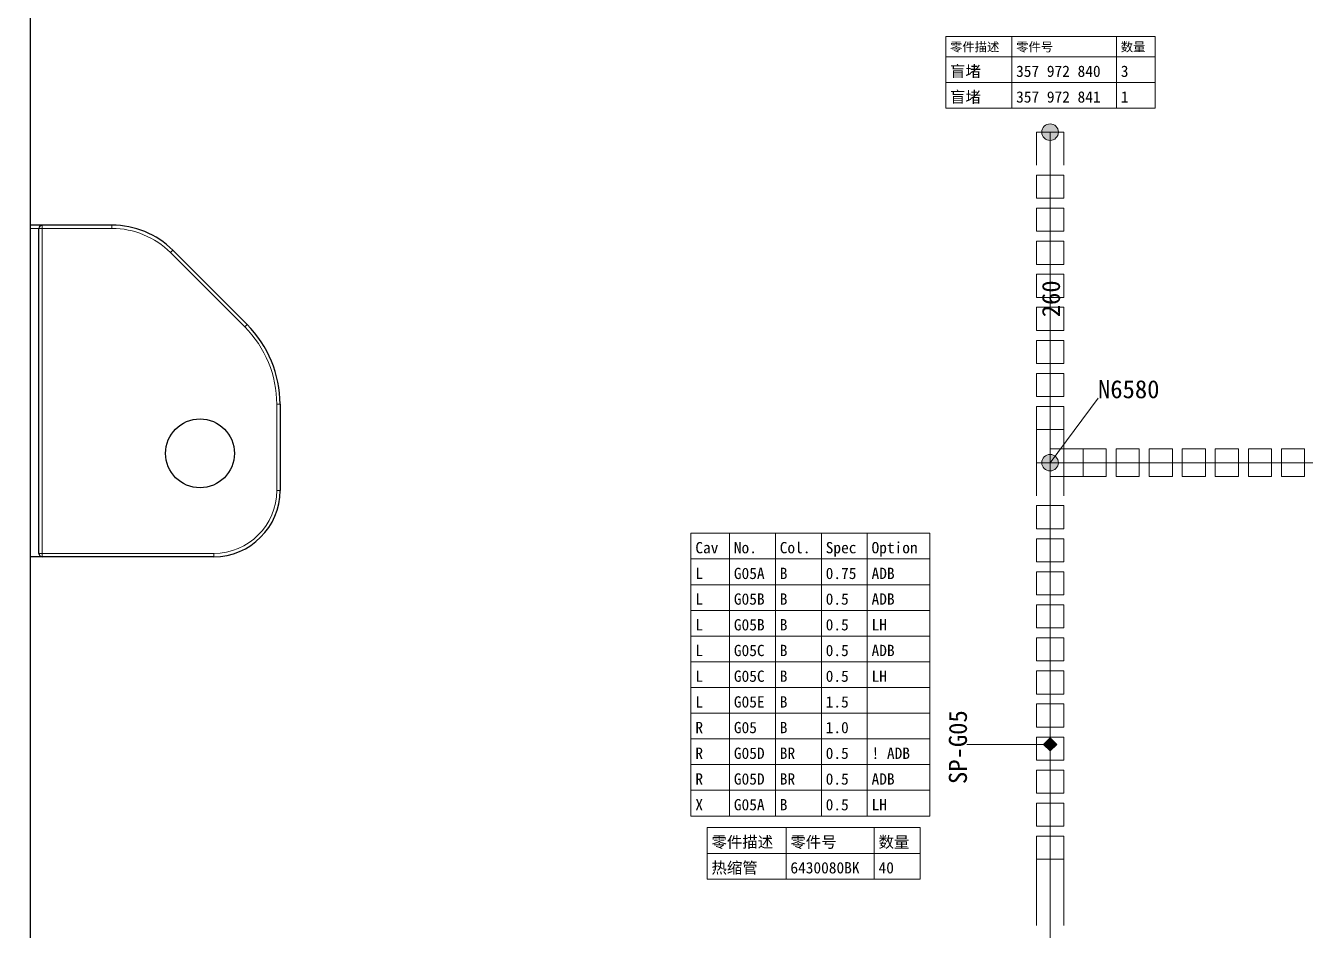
# Model space of a CAD drawing. Header units: millimetres. Extents: x 6 to 3615, y -854 to 0.
# Drawn here: x 1524.6 to 1718.2, y -480.9 to -344.1 of the extents above; entities that cross this region are included whole.
import ezdxf

# ---------------------------------------------------------------- set-up
doc = ezdxf.new("R2010")
doc.units = ezdxf.units.MM
doc.styles.add('4eff5b8b_Style', font='simfang.ttf')

msp = doc.modelspace()

# ---------------------------------------------------------------- hatches: boundary and pattern name
h = msp.add_hatch(color=256)
edge = h.paths.add_edge_path()
edge.add_arc((1679.56, -360.19), 1.25, 0, 360)
h = msp.add_hatch(color=256)
edge = h.paths.add_edge_path()
edge.add_arc((1679.56, -360.19), 1.25, 0, 360)
h = msp.add_hatch(color=256)
edge = h.paths.add_edge_path()
edge.add_arc((1679.56, -410.19), 1.25, 0, 360)
h = msp.add_hatch(color=256)
edge = h.paths.add_edge_path()
edge.add_arc((1679.56, -410.19), 1.25, 0, 360)
msp.add_hatch(color=256).paths.add_polyline_path([(1679.56, -453.8), (1678.56, -452.8), (1679.56, -451.8), (1680.56, -452.8)])

# ---------------------------------------------------------------- linework, layer by layer
at = {"linetype": 'Continuous', "lineweight": 0}
for p, q in [((1681.65, -366.69), (1677.48, -366.69)), ((1677.48, -366.69), (1677.48, -370.19)), ((1681.65, -370.19), (1681.65, -366.69)), ((1677.48, -370.19), (1681.65, -370.19)), ((1681.65, -371.69), (1677.48, -371.69)), ((1677.48, -371.69), (1677.48, -375.19)), ((1681.65, -370.19), (1681.65, -370.19)), ((1681.65, -375.19), (1681.65, -371.69)), ((1677.48, -375.19), (1681.65, -375.19)), ((1681.65, -375.19), (1681.65, -375.19)), ((1681.65, -376.69), (1677.48, -376.69)), ((1677.48, -376.69), (1677.48, -380.19)), ((1681.65, -380.19), (1681.65, -376.69)), ((1677.48, -380.19), (1681.65, -380.19)), ((1681.65, -380.19), (1681.65, -380.19)), ((1681.65, -381.69), (1677.48, -381.69)), ((1677.48, -381.69), (1677.48, -385.19)), ((1681.65, -385.19), (1681.65, -381.69)), ((1677.48, -385.19), (1681.65, -385.19)), ((1681.65, -385.19), (1681.65, -385.19)), ((1681.65, -386.69), (1677.48, -386.69)), ((1677.48, -386.69), (1677.48, -390.19)), ((1681.65, -390.19), (1681.65, -386.69)), ((1677.48, -390.19), (1681.65, -390.19)), ((1681.65, -390.19), (1681.65, -390.19)), ((1681.65, -391.69), (1677.48, -391.69)), ((1677.48, -391.69), (1677.48, -395.19)), ((1681.65, -395.19), (1681.65, -391.69)), ((1677.48, -395.19), (1681.65, -395.19)), ((1681.65, -396.69), (1677.48, -396.69)), ((1677.48, -396.69), (1677.48, -400.19)), ((1681.65, -395.19), (1681.65, -395.19)), ((1681.65, -400.19), (1681.65, -396.69)), ((1677.48, -400.19), (1681.65, -400.19)), ((1681.65, -400.19), (1681.65, -400.19)), ((1681.65, -401.69), (1677.48, -401.69)), ((1677.48, -401.69), (1677.48, -405.19)), ((1681.65, -405.19), (1681.65, -401.69)), ((1677.48, -405.19), (1681.65, -405.19)), ((1681.65, -405.19), (1681.65, -405.19)), ((1688.06, -408.11), (1684.56, -408.11)), ((1684.56, -408.11), (1684.56, -412.28)), ((1688.06, -412.28), (1688.06, -408.11)), ((1693.06, -408.11), (1689.56, -408.11)), ((1689.56, -408.11), (1689.56, -412.28)), ((1693.06, -412.28), (1693.06, -408.11)), ((1698.06, -408.11), (1694.56, -408.11)), ((1694.56, -408.11), (1694.56, -412.28)), ((1698.06, -412.28), (1698.06, -408.11)), ((1703.06, -408.11), (1699.56, -408.11)), ((1699.56, -408.11), (1699.56, -412.28)), ((1703.06, -412.28), (1703.06, -408.11)), ((1708.06, -408.11), (1704.56, -408.11)), ((1704.56, -408.11), (1704.56, -412.28)), ((1708.06, -412.28), (1708.06, -408.11)), ((1713.06, -408.11), (1709.56, -408.11)), ((1709.56, -408.11), (1709.56, -412.28)), ((1713.06, -412.28), (1713.06, -408.11)), ((1718.06, -408.11), (1714.56, -408.11)), ((1714.56, -408.11), (1714.56, -412.28)), ((1718.06, -412.28), (1718.06, -408.11)), ((1684.56, -412.28), (1688.06, -412.28)), ((1684.56, -412.28), (1684.56, -412.28)), ((1689.56, -412.28), (1693.06, -412.28)), ((1689.56, -412.28), (1689.56, -412.28)), ((1694.56, -412.28), (1698.06, -412.28)), ((1694.56, -412.28), (1694.56, -412.28)), ((1699.56, -412.28), (1703.06, -412.28)), ((1699.56, -412.28), (1699.56, -412.28)), ((1704.56, -412.28), (1708.06, -412.28)), ((1704.56, -412.28), (1704.56, -412.28)), ((1709.56, -412.28), (1713.06, -412.28)), ((1709.56, -412.28), (1709.56, -412.28)), ((1714.56, -412.28), (1718.06, -412.28)), ((1714.56, -412.28), (1714.56, -412.28)), ((1681.65, -416.69), (1677.48, -416.69)), ((1677.48, -416.69), (1677.48, -420.19)), ((1681.65, -420.19), (1681.65, -416.69)), ((1677.48, -420.19), (1681.65, -420.19)), ((1681.65, -421.69), (1677.48, -421.69)), ((1677.48, -421.69), (1677.48, -425.19)), ((1681.65, -420.19), (1681.65, -420.19)), ((1681.65, -425.19), (1681.65, -421.69)), ((1677.48, -425.19), (1681.65, -425.19)), ((1681.65, -425.19), (1681.65, -425.19)), ((1681.65, -426.69), (1677.48, -426.69)), ((1677.48, -426.69), (1677.48, -430.19)), ((1681.65, -430.19), (1681.65, -426.69)), ((1677.48, -430.19), (1681.65, -430.19)), ((1681.65, -431.69), (1677.48, -431.69)), ((1677.48, -431.69), (1677.48, -435.19)), ((1681.65, -430.19), (1681.65, -430.19)), ((1681.65, -435.19), (1681.65, -431.69)), ((1677.48, -435.19), (1681.65, -435.19)), ((1681.65, -435.19), (1681.65, -435.19)), ((1681.65, -436.69), (1677.48, -436.69)), ((1677.48, -436.69), (1677.48, -440.19)), ((1681.65, -440.19), (1681.65, -436.69)), ((1677.48, -440.19), (1681.65, -440.19)), ((1681.65, -440.19), (1681.65, -440.19)), ((1681.65, -441.69), (1677.48, -441.69)), ((1677.48, -441.69), (1677.48, -445.19)), ((1681.65, -445.19), (1681.65, -441.69)), ((1677.48, -445.19), (1681.65, -445.19)), ((1681.65, -445.19), (1681.65, -445.19)), ((1681.65, -446.69), (1677.48, -446.69)), ((1677.48, -446.69), (1677.48, -450.19)), ((1681.65, -450.19), (1681.65, -446.69)), ((1677.48, -450.19), (1681.65, -450.19)), ((1681.65, -450.19), (1681.65, -450.19)), ((1681.65, -451.69), (1677.48, -451.69)), ((1677.48, -451.69), (1677.48, -455.19)), ((1681.65, -455.19), (1681.65, -451.69)), ((1677.48, -455.19), (1681.65, -455.19)), ((1681.65, -456.69), (1677.48, -456.69)), ((1677.48, -456.69), (1677.48, -460.19)), ((1681.65, -455.19), (1681.65, -455.19)), ((1681.65, -460.19), (1681.65, -456.69)), ((1677.48, -460.19), (1681.65, -460.19)), ((1681.65, -460.19), (1681.65, -460.19)), ((1681.65, -461.69), (1677.48, -461.69)), ((1677.48, -461.69), (1677.48, -465.19)), ((1681.65, -465.19), (1681.65, -461.69)), ((1677.48, -465.19), (1681.65, -465.19)), ((1681.65, -465.19), (1681.65, -465.19)), ((1681.65, -466.69), (1677.48, -466.69)), ((1677.48, -466.69), (1677.48, -470.19)), ((1681.65, -470.19), (1681.65, -466.69)), ((1677.48, -470.19), (1681.65, -470.19)), ((1681.65, -470.19), (1681.65, -470.19))]:
    msp.add_line(p, q, dxfattribs=at)
at = {"linetype": 'Continuous', "lineweight": 13}
for p, q in [((1678.56, -452.8), (1679.56, -451.8)), ((1678.56, -452.8), (1679.56, -451.8)), ((1678.56, -452.8), (1679.56, -453.8)), ((1679.56, -453.8), (1678.56, -452.8)), ((1679.56, -451.8), (1680.56, -452.8)), ((1679.56, -451.8), (1680.56, -452.8)), ((1680.56, -452.8), (1679.56, -453.8)), ((1680.56, -452.8), (1679.56, -453.8))]:
    msp.add_line(p, q, dxfattribs=at)
at = {"linetype": 'Continuous', "lineweight": 30}
for points in [[(1525.25, -486.01), (1371.89, -486.01), (1371.73, -349.18), (1290.48, -349.18), (1290.48, -77.05), (1525.25, -77.05), (1525.25, -486.01)], [(1537.62, -374.25), (1525.19, -374.25)], [(1526.59, -423.91), (1526.59, -374.75)], [(1546.83, -378.06), (1558.07, -389.3)], [(1563.06, -401.35), (1563.06, -414.39)], [(1553.04, -424.41), (1525.19, -424.41)]]:
    msp.add_lwpolyline(points, dxfattribs=at)
at = {"linetype": 'Continuous', "lineweight": 13}
for points in [[(1663.77, -345.74), (1695.44, -345.74)], [(1663.77, -345.74), (1663.77, -356.58)], [(1663.77, -345.74), (1695.44, -345.74)], [(1673.77, -345.74), (1673.77, -356.58)], [(1689.6, -345.74), (1689.6, -356.58)], [(1695.44, -345.74), (1695.44, -356.58)], [(1663.77, -348.8), (1695.44, -348.8)], [(1663.77, -352.69), (1695.44, -352.69)], [(1663.77, -356.58), (1695.44, -356.58)], [(1679.56, -410.19), (1679.56, -360.19)], [(1525.19, -374.75), (1527.09, -374.75), (1527.09, -423.91), (1553.04, -423.91), (1553.04, -424.41)], [(1537.62, -374.25), (1537.62, -374.75), (1527.09, -374.75), (1527.09, -374.25)], [(1558.07, -389.3), (1557.72, -389.66), (1546.48, -378.42), (1546.83, -378.06)], [(1679.56, -410.19), (1686.81, -400.44)], [(1563.06, -401.35), (1562.56, -401.35), (1562.56, -414.39), (1563.06, -414.39)], [(1679.56, -410.19), (1784.56, -410.19)], [(1679.56, -475.19), (1679.56, -410.19)], [(1625.23, -420.87), (1661.35, -420.87)], [(1625.23, -420.87), (1625.23, -463.64)], [(1625.23, -420.87), (1661.35, -420.87)], [(1631.07, -420.87), (1631.07, -463.64)], [(1638.01, -420.87), (1638.01, -463.64)], [(1644.96, -420.87), (1644.96, -463.64)], [(1651.9, -420.87), (1651.9, -463.64)], [(1661.35, -420.87), (1661.35, -463.64)], [(1527.09, -424.41), (1527.09, -423.91), (1526.59, -423.91)], [(1625.23, -424.76), (1661.35, -424.76)], [(1625.23, -428.65), (1661.35, -428.65)], [(1625.23, -432.53), (1661.35, -432.53)], [(1625.23, -436.42), (1661.35, -436.42)], [(1625.23, -440.31), (1661.35, -440.31)], [(1625.23, -444.2), (1661.35, -444.2)], [(1625.23, -448.09), (1661.35, -448.09)], [(1625.23, -451.97), (1661.35, -451.97)], [(1679.56, -452.8), (1666.98, -452.8)], [(1625.23, -455.86), (1661.35, -455.86)], [(1625.23, -459.75), (1661.35, -459.75)], [(1625.23, -463.64), (1661.35, -463.64)], [(1627.68, -465.4), (1659.9, -465.4)], [(1627.68, -465.4), (1627.68, -473.18)], [(1627.68, -465.4), (1659.9, -465.4)], [(1639.62, -465.4), (1639.62, -473.18)], [(1652.96, -465.4), (1652.96, -473.18)], [(1659.9, -465.4), (1659.9, -473.18)], [(1627.68, -469.29), (1659.9, -469.29)], [(1627.68, -473.18), (1659.9, -473.18)], [(1679.56, -565.19), (1679.56, -475.19)]]:
    msp.add_lwpolyline(points, dxfattribs=at)
at = {"linetype": 'Continuous', "lineweight": 0}
for points in [[(1681.64, -360.19), (1677.48, -360.19)], [(1677.48, -360.19), (1677.48, -365.19)], [(1681.64, -360.19), (1681.65, -365.19)], [(1677.48, -410.19), (1677.48, -405.19)], [(1681.65, -410.19), (1681.64, -405.19)], [(1679.56, -412.28), (1679.56, -408.11)], [(1679.56, -408.11), (1684.56, -408.11)], [(1681.65, -410.19), (1677.48, -410.19)], [(1681.64, -410.19), (1677.48, -410.19)], [(1677.48, -410.19), (1677.48, -415.19)], [(1681.64, -410.19), (1681.65, -415.19)], [(1679.56, -412.28), (1684.56, -412.28)], [(1677.48, -470.19), (1677.48, -480.19)], [(1681.64, -470.19), (1681.65, -480.19)]]:
    msp.add_lwpolyline(points, dxfattribs=at)
for points in [[(1681.65, -370.19), (1681.65, -366.69), (1677.48, -366.69), (1677.48, -370.19), (1681.65, -370.19)], [(1681.65, -375.19), (1681.65, -371.69), (1677.48, -371.69), (1677.48, -375.19), (1681.65, -375.19)], [(1681.65, -380.19), (1681.65, -376.69), (1677.48, -376.69), (1677.48, -380.19), (1681.65, -380.19)], [(1681.65, -385.19), (1681.65, -381.69), (1677.48, -381.69), (1677.48, -385.19), (1681.65, -385.19)], [(1681.65, -390.19), (1681.65, -386.69), (1677.48, -386.69), (1677.48, -390.19), (1681.65, -390.19)], [(1681.65, -395.19), (1681.65, -391.69), (1677.48, -391.69), (1677.48, -395.19), (1681.65, -395.19)], [(1681.65, -400.19), (1681.65, -396.69), (1677.48, -396.69), (1677.48, -400.19), (1681.65, -400.19)], [(1681.65, -405.19), (1681.65, -401.69), (1677.48, -401.69), (1677.48, -405.19), (1681.65, -405.19)], [(1684.56, -412.28), (1688.06, -412.28), (1688.06, -408.11), (1684.56, -408.11), (1684.56, -412.28)], [(1689.56, -412.28), (1693.06, -412.28), (1693.06, -408.11), (1689.56, -408.11), (1689.56, -412.28)], [(1694.56, -412.28), (1698.06, -412.28), (1698.06, -408.11), (1694.56, -408.11), (1694.56, -412.28)], [(1699.56, -412.28), (1703.06, -412.28), (1703.06, -408.11), (1699.56, -408.11), (1699.56, -412.28)], [(1704.56, -412.28), (1708.06, -412.28), (1708.06, -408.11), (1704.56, -408.11), (1704.56, -412.28)], [(1709.56, -412.28), (1713.06, -412.28), (1713.06, -408.11), (1709.56, -408.11), (1709.56, -412.28)], [(1714.56, -412.28), (1718.06, -412.28), (1718.06, -408.11), (1714.56, -408.11), (1714.56, -412.28)], [(1681.65, -420.19), (1681.65, -416.69), (1677.48, -416.69), (1677.48, -420.19), (1681.65, -420.19)], [(1681.65, -425.19), (1681.65, -421.69), (1677.48, -421.69), (1677.48, -425.19), (1681.65, -425.19)], [(1681.65, -430.19), (1681.65, -426.69), (1677.48, -426.69), (1677.48, -430.19), (1681.65, -430.19)], [(1681.65, -435.19), (1681.65, -431.69), (1677.48, -431.69), (1677.48, -435.19), (1681.65, -435.19)], [(1681.65, -440.19), (1681.65, -436.69), (1677.48, -436.69), (1677.48, -440.19), (1681.65, -440.19)], [(1681.65, -445.19), (1681.65, -441.69), (1677.48, -441.69), (1677.48, -445.19), (1681.65, -445.19)], [(1681.65, -450.19), (1681.65, -446.69), (1677.48, -446.69), (1677.48, -450.19), (1681.65, -450.19)], [(1681.65, -455.19), (1681.65, -451.69), (1677.48, -451.69), (1677.48, -455.19), (1681.65, -455.19)], [(1681.65, -460.19), (1681.65, -456.69), (1677.48, -456.69), (1677.48, -460.19), (1681.65, -460.19)], [(1681.65, -465.19), (1681.65, -461.69), (1677.48, -461.69), (1677.48, -465.19), (1681.65, -465.19)], [(1681.65, -470.19), (1681.65, -466.69), (1677.48, -466.69), (1677.48, -470.19), (1681.65, -470.19)]]:
    msp.add_lwpolyline(points, close=True, dxfattribs=at)
at = {"linetype": 'Continuous', "lineweight": 13}
msp.add_lwpolyline([(1678.56, -452.8), (1679.56, -451.8), (1680.56, -452.8), (1679.56, -453.8)], close=True, dxfattribs=at)
for centre in [(1679.56, -360.19), (1679.56, -360.19), (1679.56, -360.19), (1679.56, -360.19), (1679.56, -410.19), (1679.56, -410.19), (1679.56, -410.19), (1679.56, -410.19)]:
    msp.add_circle(centre, 1.25, dxfattribs=at)
at = {"linetype": 'Continuous', "lineweight": 30}
msp.add_circle((1550.95, -408.78), 5.21, dxfattribs=at)
for centre, radius, start, end in [((1527.09, -374.75), 0.5, 90, -180), ((1537.62, -387.28), 13.03, 45, 90), ((1546.02, -401.35), 17.04, 0, 45), ((1553.04, -414.39), 10.02, -90, 0), ((1527.09, -423.91), 0.5, -180, -90)]:
    msp.add_arc(centre, radius, start, end, dxfattribs=at)
at = {"linetype": 'Continuous', "lineweight": 13}
for centre, radius, start, end in [((1537.62, -387.28), 12.53, 45, 90), ((1546.02, -401.35), 16.54, 0, 45), ((1553.04, -414.39), 9.52, -90, 0)]:
    msp.add_arc(centre, radius, start, end, dxfattribs=at)

# ---------------------------------------------------------------- texts
at = {"linetype": 'Continuous', "style": '4eff5b8b_Style'}
for s, height, p in [('零件描述', 1.367, (1664.42, -347.98)), ('零件号', 1.367, (1674.42, -347.98)), ('数量', 1.367, (1690.26, -347.98)), ('盲堵', 1.709, (1664.42, -351.83)), ('357 972 840', 1.709, (1674.42, -351.83)), ('3', 1.71, (1690.26, -351.83)), ('盲堵', 1.709, (1664.42, -355.72)), ('357 972 841', 1.709, (1674.42, -355.72)), ('1', 1.71, (1690.26, -355.72)), ('N6580', 2.734, (1686.81, -400.44)), ('Option', 1.709, (1652.55, -423.9)), ('Cav', 1.709, (1625.89, -423.9)), ('No.', 1.709, (1631.72, -423.9)), ('Col.', 1.709, (1638.66, -423.9)), ('Spec', 1.709, (1645.61, -423.9)), ('L', 1.71, (1625.89, -427.79)), ('G05A', 1.709, (1631.72, -427.79)), ('B', 1.71, (1638.66, -427.79)), ('0.75', 1.709, (1645.61, -427.79)), ('ADB', 1.709, (1652.55, -427.79)), ('L', 1.71, (1625.89, -431.67)), ('G05B', 1.709, (1631.72, -431.67)), ('B', 1.71, (1638.66, -431.67)), ('0.5', 1.709, (1645.61, -431.67)), ('ADB', 1.709, (1652.55, -431.67)), ('L', 1.71, (1625.89, -435.56)), ('G05B', 1.709, (1631.72, -435.56)), ('B', 1.71, (1638.66, -435.56)), ('0.5', 1.709, (1645.61, -435.56)), ('LH', 1.709, (1652.55, -435.56)), ('L', 1.71, (1625.89, -439.45)), ('G05C', 1.709, (1631.72, -439.45)), ('B', 1.71, (1638.66, -439.45)), ('0.5', 1.709, (1645.61, -439.45)), ('ADB', 1.709, (1652.55, -439.45)), ('L', 1.71, (1625.89, -443.34)), ('G05C', 1.709, (1631.72, -443.34)), ('B', 1.71, (1638.66, -443.34)), ('0.5', 1.709, (1645.61, -443.34)), ('LH', 1.709, (1652.55, -443.34)), ('L', 1.71, (1625.89, -447.23)), ('G05E', 1.709, (1631.72, -447.23)), ('B', 1.71, (1638.66, -447.23)), ('1.5', 1.709, (1645.61, -447.23)), ('R', 1.71, (1625.89, -451.11)), ('G05', 1.709, (1631.72, -451.11)), ('B', 1.71, (1638.66, -451.11)), ('1.0', 1.709, (1645.61, -451.11)), ('R', 1.71, (1625.89, -455)), ('G05D', 1.709, (1631.72, -455)), ('BR', 1.709, (1638.66, -455)), ('0.5', 1.709, (1645.61, -455)), ('! ADB', 1.709, (1652.55, -455)), ('R', 1.71, (1625.89, -458.89)), ('G05D', 1.709, (1631.72, -458.89)), ('BR', 1.709, (1638.66, -458.89)), ('0.5', 1.709, (1645.61, -458.89)), ('ADB', 1.709, (1652.55, -458.89)), ('X', 1.71, (1625.89, -462.78)), ('G05A', 1.709, (1631.72, -462.78)), ('B', 1.71, (1638.66, -462.78)), ('0.5', 1.709, (1645.61, -462.78)), ('LH', 1.709, (1652.55, -462.78)), ('零件描述', 1.709, (1628.33, -468.43)), ('零件号', 1.709, (1640.27, -468.43)), ('数量', 1.709, (1653.61, -468.43)), ('热缩管', 1.709, (1628.33, -472.32)), ('6430080BK', 1.709, (1640.27, -472.32)), ('40', 1.709, (1653.61, -472.32))]:
    msp.add_text(s, height=height, dxfattribs=at).set_placement(p)
for s, p in [('260', (1681.06, -388.19)), ('SP-G05', (1666.98, -458.8))]:
    msp.add_text(s, height=2.734, rotation=-270, dxfattribs=at).set_placement(p)

doc.saveas('drawing.dxf')
